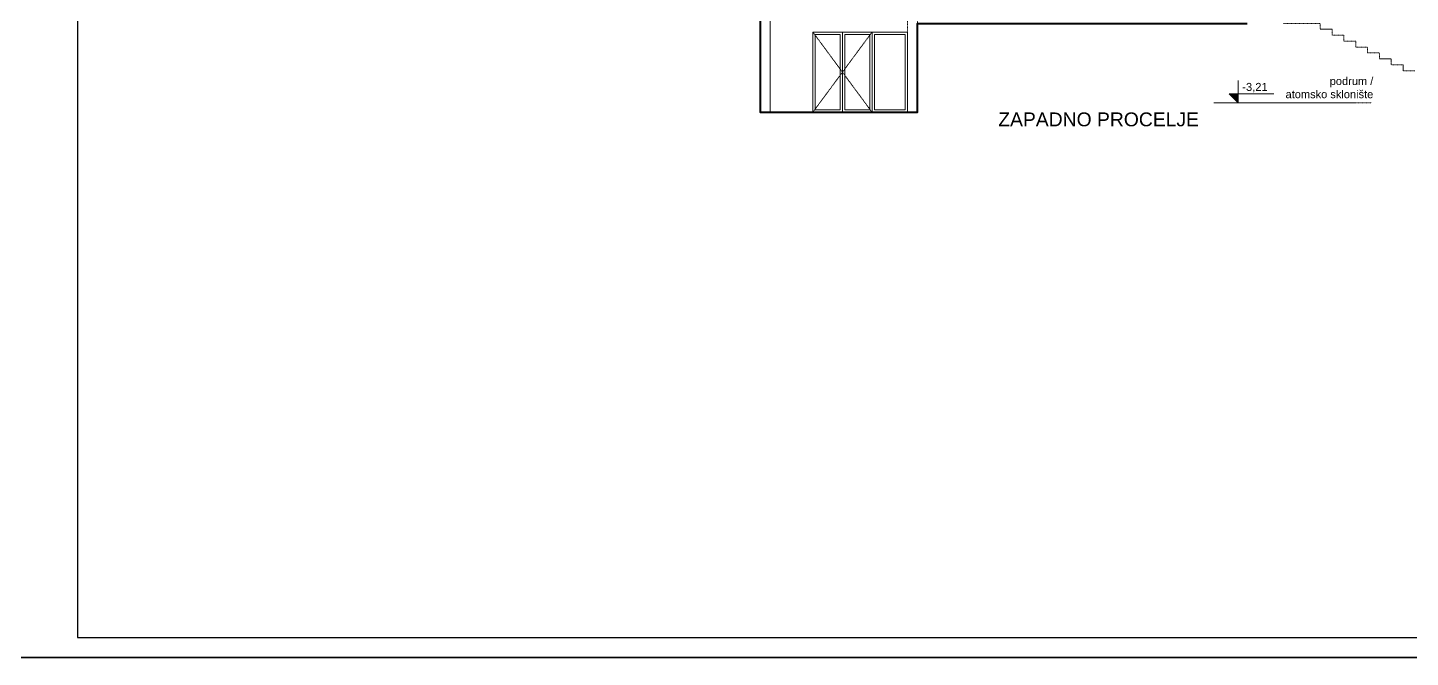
# Model space of a CAD drawing. Header units: millimetres. Extents: x 195897 to 285417, y -229751 to -116129.
# Drawn here: x 207903 to 211402, y -229228 to -227635 of the extents above; entities that cross this region are included whole.
import ezdxf

# ---------------------------------------------------------------- set-up
doc = ezdxf.new("R2010")
doc.units = ezdxf.units.MM
doc.linetypes.add('DASHED2', pattern=[0.375, 0.25, -0.125])
doc.linetypes.add('HIDDEN', pattern=[0.375, 0.25, -0.125])
doc.layers.get('0').update_dxf_attribs({"lineweight": 0})
doc.layers.add('05-podgled-tanko', color=144, linetype='HIDDEN', lineweight=0)
doc.layers.add('07-kote', color=70, linetype='Continuous', lineweight=9)
doc.layers.add('Kucni_broj', color=2, linetype='Continuous', plot=False)
doc.layers.add('SAST_Linija sastavnice', color=255, linetype='Continuous', plot=False)
doc.styles.add('GENERATED_STYLE_1', font='arial.ttf')
doc.styles.add('tahoma10', font='tahoma.ttf', dxfattribs={"height": 2})

msp = doc.modelspace()

# ---------------------------------------------------------------- hatches: boundary and pattern name
at = {"layer": '07-kote'}
h = msp.add_hatch(color=7, dxfattribs=at)
h.dxf.hatch_style = 1
h.paths.add_polyline_path([(210966.7, -227802.8), (210944.2, -227802.8), (210966.7, -227825.3)])

# ---------------------------------------------------------------- linework, layer by layer
at = {"layer": '05-podgled-tanko'}
msp.add_lwpolyline([(210155.2, -227549.3), (210155.2, -227849.3), (210130.2, -227849.3), (210130.2, -227549.3)], dxfattribs=at).dxf.unprotected_set("ltscale", 0)
at = {"layer": '05-podgled-tanko', "linetype": 'ByBlock', "lineweight": 40, "ltscale": 5}
msp.add_lwpolyline([(208546.2, -227589.3), (209384.2, -227606.3), (209757.2, -227606.3), (209757.2, -227849.3), (210155.2, -227849.3), (210155.2, -227624.3), (210989.6, -227624.3)], dxfattribs=at)
at = {"layer": '05-podgled-tanko', "linetype": 'ByBlock', "ltscale": 5}
for points in [[(209782.2, -227606.3), (209757.2, -227606.3), (209757.2, -227849.3), (209782.2, -227849.3)], [(209890.2, -227646.3), (210040.2, -227646.3), (210040.2, -227849.3), (209890.2, -227849.3)], [(209890.2, -227646.3), (209965.2, -227646.3), (209965.2, -227849.3), (209890.2, -227849.3)], [(209896.2, -227652.3), (209959.2, -227652.3), (209959.2, -227843.3), (209896.2, -227843.3)], [(210040.2, -227646.3), (209965.2, -227646.3), (209965.2, -227849.3), (210040.2, -227849.3)], [(210034.2, -227652.3), (209971.2, -227652.3), (209971.2, -227843.3), (210034.2, -227843.3)], [(210040.2, -227849.3), (210130.2, -227849.3), (210130.2, -227646.3), (210040.2, -227646.3)], [(210046.2, -227843.3), (210124.2, -227843.3), (210124.2, -227652.3), (210046.2, -227652.3)]]:
    msp.add_lwpolyline(points, close=True, dxfattribs=at)
at = {"layer": '05-podgled-tanko', "ltscale": 0.5}
for points in [[(211414.2, -227744.3), (211384.2, -227744.3), (211384.2, -227729.3), (211354.2, -227729.3), (211354.2, -227714.3), (211324.2, -227714.3), (211324.2, -227699.3), (211294.2, -227699.3), (211294.2, -227684.3), (211264.2, -227684.3), (211264.2, -227669.3), (211234.2, -227669.3), (211234.2, -227654.3), (211204.2, -227654.3), (211204.2, -227639.3), (211174.2, -227639.3), (211174.2, -227624.3), (211081.2, -227624.3)], [(209890.2, -227646.3), (209965.2, -227747.8), (209890.2, -227849.3)], [(210040.2, -227646.3), (209965.2, -227747.8), (210040.2, -227849.3)]]:
    msp.add_lwpolyline(points, dxfattribs=at)
at = {"layer": '05-podgled-tanko', "linetype": 'ByBlock', "ltscale": 5}
msp.add_lwpolyline([(209782.2, -227849.3), (210130.2, -227849.3)], dxfattribs=at)
at = {"layer": '07-kote'}
for p, q in [((210966.7, -227825.3), (210966.7, -227769)), ((210966.7, -227825.3), (210966.7, -227769)), ((211056.7, -227802.8), (210944.2, -227802.8)), ((210966.7, -227825.3), (210944.2, -227802.8))]:
    msp.add_line(p, q, dxfattribs=at)
at = {"layer": '07-kote', "linetype": 'DASHED2'}
msp.add_lwpolyline([(210905.5, -227825.3), (211304.4, -227825.3)], dxfattribs=at)
at = {"layer": 'Kucni_broj'}
for points in [[(207777, -225027.8), (213717, -225027.8), (213717, -229227.8), (207777, -229227.8)], [(207777, -229227.8), (213717, -229227.8), (213717, -225027.8), (207777, -225027.8)]]:
    msp.add_lwpolyline(points, close=True, dxfattribs=at)
at = {"layer": 'SAST_Linija sastavnice'}
msp.add_lwpolyline([(208029, -229177.8), (213667, -229177.8), (213667, -225077.8), (208029, -225077.8)], close=True, dxfattribs=at)

# ---------------------------------------------------------------- texts
at = {"insert": (210359.5, -227849.7), "char_height": 35, "attachment_point": 1, "style": 'tahoma10'}
msp.add_mtext_dynamic_manual_height_columns('{\\fArial|b0|i0|c238|p34;ZAPADNO PROCELJE}', width=705.691, gutter_width=10, heights=[0], dxfattribs=at)
at = {"layer": '07-kote', "insert": (210977, -227787), "char_height": 20.25, "width": 2974.003, "attachment_point": 4, "style": 'GENERATED_STYLE_1'}
msp.add_mtext('{\\fArial|b0|i0|c238|p34;-3,}21', dxfattribs=at)
at = {"layer": '07-kote', "linetype": 'DASHED2', "insert": (211308.7, -227760.3), "char_height": 20, "attachment_point": 3, "style": 'tahoma10'}
msp.add_mtext_dynamic_manual_height_columns('{\\fArial|b0|i0|c238|p34;podrum / \\Patomsko sklonište}', width=221.781, gutter_width=10, heights=[0], dxfattribs=at)

doc.saveas('drawing.dxf')
